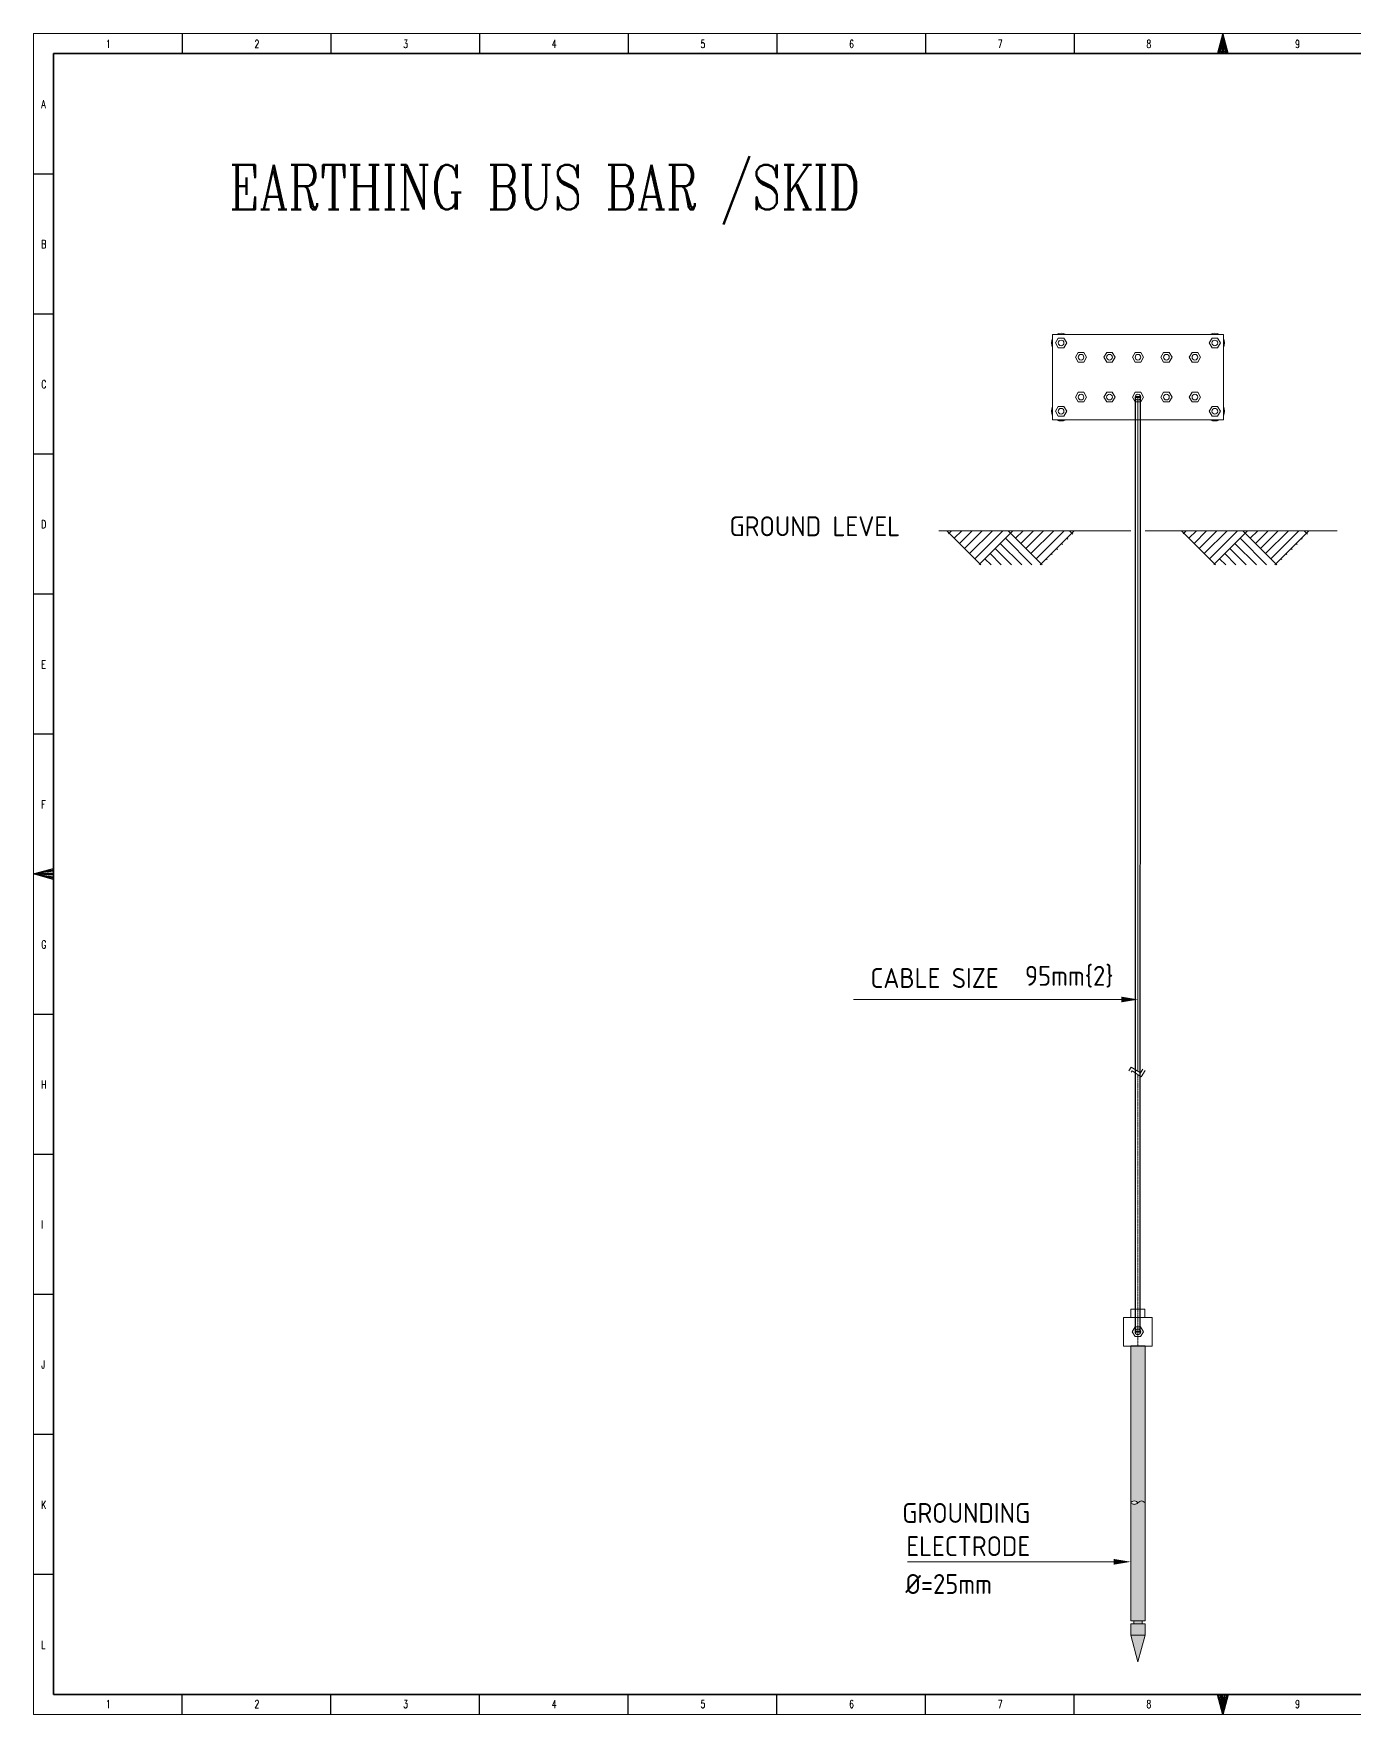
# Model space of a CAD drawing. Header units: millimetres. Extents: x -10011772 to -8149599, y 2847708 to 3434448.
# Drawn here: x -8979417 to -8518620, y 2847708 to 3434448 of the extents above; entities that cross this region are included whole.
import ezdxf

# ---------------------------------------------------------------- set-up
doc = ezdxf.new("R2010")
doc.units = ezdxf.units.MM
doc.linetypes.add('CENTER', pattern=[50.8, 31.75, -6.35, 6.35, -6.35])
for name, color, linetype, lineweight in [('02', 5, 'Continuous', 5), ('03', 152, 'Continuous', 15), ('CENTER', 1, 'CENTER', 5), ('DIMENSI', 6, 'Continuous', 5), ('Dimension', 22, 'Continuous', 13)]:
    doc.layers.add(name, color=color, linetype=linetype, lineweight=lineweight)
doc.layers.add('电缆敷设层', color=1, linetype='Continuous')
doc.styles.add('DIMENSI', font='Isocp.shx')
doc.styles.add('TEG BORDER', font='txt_qlt.shx', dxfattribs={"width": 0.7, "bigfont": 'hztxt.shx'})

# ---------------------------------------------------------------- blocks, each defined once
blk = doc.blocks.new('252 BORDER A2')
for p, q in [((37.12, 420), (37.12, 415)), ((74.25, 420), (74.25, 415)), ((111.38, 420), (111.38, 415)), ((148.5, 420), (148.5, 415)), ((185.63, 420), (185.63, 415)), ((222.75, 420), (222.75, 415)), ((259.88, 420), (259.88, 415)), ((297, 420), (297, 415)), ((0, 385), (5, 385)), ((0, 350), (5, 350)), ((0, 315), (5, 315)), ((0, 280), (5, 280)), ((0, 245), (5, 245)), ((5, 210), (0, 210)), ((1.25, 210), (3.75, 210)), ((0, 175), (5, 175)), ((0, 140), (5, 140)), ((0, 105), (5, 105)), ((0, 70), (5, 70)), ((0, 35), (5, 35)), ((37.12, 0), (37.12, 5)), ((74.25, 0), (74.25, 5)), ((111.38, 0), (111.38, 5)), ((148.5, 0), (148.5, 5)), ((185.63, 0), (185.63, 5)), ((222.75, 0), (222.75, 5)), ((259.88, 0), (259.88, 5)), ((297, 0), (297, 5))]:
    blk.add_line(p, q)
at = {"linetype": 'Continuous'}
for p, q in [((489, 415), (5, 415)), ((5, 415), (5, 5)), ((5, 5), (489, 5))]:
    blk.add_line(p, q, dxfattribs=at)
at = {"color": 5, "lineweight": 15}
blk.add_lwpolyline([(0, 420), (594, 420), (594, 0), (0, 0)], close=True, dxfattribs=at)
for points in [[(297, 420), (295.66, 415), (298.34, 415), (297, 420), (296, 415), (296.33, 415), (297, 420), (296.67, 415), (297.33, 415), (297, 420), (297.67, 415), (298, 415), (297, 420)], [(0, 210), (5, 211.34), (5, 208.66), (0, 210), (5, 211), (5, 210.67), (0, 210), (5, 210.33), (5, 209.67), (0, 210), (5, 209.33), (5, 209), (0, 210)], [(297, 0), (295.66, 5), (298.34, 5), (297, 0), (296, 5), (296.33, 5), (297, 0), (296.67, 5), (297.33, 5), (297, 0), (297.67, 5), (298, 5), (297, 0)]]:
    blk.add_lwpolyline(points)
blk.add_lwpolyline([(5, 415), (589, 415), (589, 5), (5, 5)], close=True)
at = {"char_height": 2, "width": 2, "style": 'TEG BORDER'}
for s, insert, attachment_point in [('1', (18.05, 418.41), 1), ('2', (55.17, 418.41), 1), ('3', (92.3, 418.41), 1), ('4', (129.42, 418.41), 1), ('5', (166.55, 418.41), 1), ('6', (203.67, 418.41), 1), ('7', (240.8, 418.41), 1), ('8', (277.92, 418.41), 1), ('9', (315.05, 418.41), 1), ('A', (1.91, 403.39), 1), ('B', (1.91, 368.39), 1), ('C', (1.91, 333.39), 1), ('D', (1.91, 298.39), 1), ('E', (1.91, 263.39), 1), ('F', (1.91, 228.39), 1), ('G', (1.91, 193.39), 1), ('H', (1.91, 158.39), 1), ('I', (1.91, 123.39), 1), ('J', (1.91, 88.39), 1), ('K', (1.91, 53.39), 1), ('L', (1.91, 18.39), 1), ('1', (18.05, 1.59), 7), ('2', (55.17, 1.59), 7), ('3', (92.3, 1.59), 7), ('4', (129.42, 1.59), 7), ('5', (166.55, 1.59), 7), ('6', (203.67, 1.59), 7), ('7', (240.8, 1.59), 7), ('8', (277.92, 1.59), 7), ('9', (315.05, 1.59), 7)]:
    blk.add_mtext(s, dxfattribs=dict(at, insert=insert, attachment_point=attachment_point))

msp = doc.modelspace()

# ---------------------------------------------------------------- hatches: boundary and pattern name
at = {"layer": '02'}
h = msp.add_hatch(dxfattribs=at)
h.set_pattern_fill('AR-PARQ1', color=1, scale=49.661947, angle=45)
h.set_pattern_definition([(135, (34282219, 12443596), (-21406.8963, 1e-12), [15136.962, -15136.962]), (135, (34284003, 12445380), (-21406.8963, 1e-12), [15136.962, -15136.962]), (135, (34285787, 12447164), (-21406.8963, 1e-12), [15136.962, -15136.962]), (135, (34287571, 12448948), (-21406.8963, 1e-12), [15136.962, -15136.962]), (135, (34289355, 12450732), (-21406.8963, 1e-12), [15136.962, -15136.962]), (135, (34291139, 12452516), (-21406.8963, 1e-12), [15136.962, -15136.962]), (135, (34292923, 12454300), (-21406.8963, 1e-12), [15136.962, -15136.962]), (45, (34271516, 12454300), (21406.8963, -1e-12), [15136.962, -15136.962]), (45, (34269732, 12456084), (21406.8963, -1e-12), [15136.962, -15136.962]), (45, (34267948, 12457867), (21406.8963, -1e-12), [15136.962, -15136.962]), (45, (34266164, 12459651), (21406.8963, -1e-12), [15136.962, -15136.962]), (45, (34264380, 12461435), (21406.8963, -1e-12), [15136.962, -15136.962]), (45, (34262596, 12463219), (21406.8963, -1e-12), [15136.962, -15136.962]), (45, (34260812, 12465003), (21406.8963, -1e-12), [15136.962, -15136.962])])
h.paths.add_polyline_path([(-8615685, 3260892), (-8661408, 3260892), (-8649381, 3248988), (-8627625, 3248988)])
h = msp.add_hatch(dxfattribs=at)
h.set_pattern_fill('AR-PARQ1', color=1, scale=49.661947, angle=45)
h.set_pattern_definition([(135, (34364090, 12443596), (-21406.8963, 1e-12), [15136.962, -15136.962]), (135, (34365874, 12445380), (-21406.8963, 1e-12), [15136.962, -15136.962]), (135, (34367658, 12447164), (-21406.8963, 1e-12), [15136.962, -15136.962]), (135, (34369442, 12448948), (-21406.8963, 1e-12), [15136.962, -15136.962]), (135, (34371226, 12450732), (-21406.8963, 1e-12), [15136.962, -15136.962]), (135, (34373010, 12452516), (-21406.8963, 1e-12), [15136.962, -15136.962]), (135, (34374794, 12454300), (-21406.8963, 1e-12), [15136.962, -15136.962]), (45, (34353387, 12454300), (21406.8963, -1e-12), [15136.962, -15136.962]), (45, (34351603, 12456084), (21406.8963, -1e-12), [15136.962, -15136.962]), (45, (34349819, 12457867), (21406.8963, -1e-12), [15136.962, -15136.962]), (45, (34348035, 12459651), (21406.8963, -1e-12), [15136.962, -15136.962]), (45, (34346251, 12461435), (21406.8963, -1e-12), [15136.962, -15136.962]), (45, (34344467, 12463219), (21406.8963, -1e-12), [15136.962, -15136.962]), (45, (34342683, 12465003), (21406.8963, -1e-12), [15136.962, -15136.962])])
h.paths.add_polyline_path([(-8533815, 3260892), (-8579537, 3260892), (-8567511, 3248988), (-8545754, 3248988)])
at = {"layer": '电缆敷设层', "ltscale": 10, "true_color": 0xb87333}
h = msp.add_hatch(color=35, dxfattribs=at)
h.dxf.hatch_style = 1
edge = h.paths.add_edge_path()
edge.add_line((-8591638, 2976292), (-8596604, 2976292))
edge.add_line((-8596604, 2976292), (-8596604, 2921700))
edge.add_spline(control_points=[(-8596604, 2921607), (-8596604, 2921607), (-8596606, 2921918), (-8595185, 2922539), (-8594476, 2921918), (-8594121, 2921607)], knot_values=[3.3049841, 3.3049841, 3.3049841, 3.3049841, 3.7181072, 4.1312302, 4.9574762, 4.9574762, 4.9574762, 4.9574762], degree=3, periodic=0)
edge.add_spline(control_points=[(-8596604, 2921607), (-8596602, 2921297), (-8595172, 2920676), (-8594172, 2921607), (-8592867, 2922539), (-8592048, 2921918), (-8591638, 2921607)], knot_values=[0, 0, 0, 0, 0.826246, 1.652492, 2.4787381, 3.3049841, 3.3049841, 3.3049841, 3.3049841], degree=3, periodic=0)
edge.add_line((-8591638, 2921607), (-8591638, 2976292))
edge = h.paths.add_edge_path()
edge.add_spline(control_points=[(-8591638, 2921607), (-8592048, 2921918), (-8592867, 2922539), (-8594172, 2921607), (-8595172, 2920676), (-8596602, 2921297), (-8596604, 2921607)], knot_values=[0, 0, 0, 0, 0.826246, 1.6524921, 2.4787381, 3.3049841, 3.3049841, 3.3049841, 3.3049841], degree=3, periodic=0)
edge.add_line((-8596604, 2921508), (-8596604, 2880328))
edge.add_line((-8596604, 2880328), (-8591638, 2880328))
edge.add_line((-8591638, 2880328), (-8591638, 2921607))
h.paths.add_polyline_path([(-8592631, 2880328), (-8595611, 2880328), (-8595611, 2879335), (-8592631, 2879335)])
h.paths.add_polyline_path([(-8591638, 2879335), (-8596604, 2879335), (-8596604, 2875362), (-8591638, 2875362)])
h.paths.add_polyline_path([(-8591638, 2875362), (-8596604, 2875362), (-8594121, 2866095)])

# ---------------------------------------------------------------- linework, layer by layer
at = {"color": 3}
msp.add_ellipse((-8594121, 3307574), major_axis=(-840, 0), ratio=0.3124087, dxfattribs=at)
at = {"layer": '02', "color": 35, "true_color": 0xb87333}
msp.add_spline([(-8591638, 2921607), (-8592880, 2922228), (-8594121, 2921607), (-8595363, 2920987), (-8596604, 2921607), (-8595363, 2922228), (-8594121, 2921607)], degree=3, dxfattribs=at)
at = {"layer": '03', "color": 1}
for p, q in [((-8663648, 3260892), (-8596604, 3260892)), ((-8591638, 3260892), (-8524595, 3260892))]:
    msp.add_line(p, q, dxfattribs=at)
at = {"layer": '03', "color": 35, "true_color": 0xb87333}
for p, q in [((-8596644, 2989204), (-8596644, 2986224)), ((-8596644, 2989204), (-8591678, 2989204)), ((-8591678, 2989204), (-8591678, 2986224)), ((-8596604, 2976322), (-8591638, 2976322)), ((-8596604, 2976292), (-8596604, 2921602)), ((-8591638, 2976292), (-8591638, 2921580)), ((-8596604, 2921607), (-8596604, 2880328)), ((-8591638, 2921607), (-8591638, 2880328)), ((-8596604, 2880328), (-8591638, 2880328)), ((-8596604, 2879335), (-8596604, 2875362)), ((-8596604, 2879335), (-8591638, 2879335)), ((-8596604, 2875362), (-8594121, 2866095)), ((-8596604, 2875362), (-8591638, 2875362)), ((-8595611, 2880328), (-8595611, 2879335)), ((-8591638, 2875362), (-8594121, 2866095)), ((-8592631, 2880328), (-8592631, 2879335)), ((-8591638, 2879335), (-8591638, 2875362))]:
    msp.add_line(p, q, dxfattribs=at)
at = {"layer": '03'}
for points in [[(-8623920, 3299630), (-8564322, 3299630), (-8564322, 3329429), (-8623920, 3329429)], [(-8621915, 3328138), (-8622890, 3326449), (-8621915, 3324761), (-8619965, 3324761), (-8618990, 3326449), (-8619965, 3328138)], [(-8566327, 3328138), (-8565352, 3326449), (-8566327, 3324761), (-8568277, 3324761), (-8569252, 3326449), (-8568277, 3328138)], [(-8614962, 3323171), (-8615937, 3321483), (-8614962, 3319794), (-8613012, 3319794), (-8612037, 3321483), (-8613012, 3323171)], [(-8605029, 3323171), (-8606004, 3321483), (-8605029, 3319794), (-8603079, 3319794), (-8602104, 3321483), (-8603079, 3323171)], [(-8595096, 3323171), (-8596071, 3321483), (-8595096, 3319794), (-8593146, 3319794), (-8592171, 3321483), (-8593146, 3323171)], [(-8585163, 3323171), (-8586138, 3321483), (-8585163, 3319794), (-8583213, 3319794), (-8582238, 3321483), (-8583213, 3323171)], [(-8575230, 3323171), (-8576205, 3321483), (-8575230, 3319794), (-8573280, 3319794), (-8572305, 3321483), (-8573280, 3323171)], [(-8614962, 3305888), (-8615937, 3307577), (-8614962, 3309265), (-8613012, 3309265), (-8612037, 3307577), (-8613012, 3305888)], [(-8605029, 3305888), (-8606004, 3307577), (-8605029, 3309265), (-8603079, 3309265), (-8602104, 3307577), (-8603079, 3305888)], [(-8595096, 3305888), (-8596071, 3307577), (-8595096, 3309265), (-8593146, 3309265), (-8592171, 3307577), (-8593146, 3305888)], [(-8585163, 3305888), (-8586138, 3307577), (-8585163, 3309265), (-8583213, 3309265), (-8582238, 3307577), (-8583213, 3305888)], [(-8575230, 3305888), (-8576205, 3307577), (-8575230, 3309265), (-8573280, 3309265), (-8572305, 3307577), (-8573280, 3305888)], [(-8621915, 3300922), (-8622890, 3302610), (-8621915, 3304299), (-8619965, 3304299), (-8618990, 3302610), (-8619965, 3300922)], [(-8566327, 3300922), (-8565352, 3302610), (-8566327, 3304299), (-8568277, 3304299), (-8569252, 3302610), (-8568277, 3300922)]]:
    msp.add_lwpolyline(points, close=True, dxfattribs=at)
at = {"layer": '03', "color": 35, "true_color": 0xb87333}
for points in [[(-8599128, 2976292), (-8589195, 2976292), (-8589195, 2986224), (-8599128, 2986224)], [(-8595136, 2979569), (-8596111, 2981258), (-8595136, 2982946), (-8593186, 2982946), (-8592212, 2981258), (-8593186, 2979569)]]:
    msp.add_lwpolyline(points, close=True, dxfattribs=at)
at = {"layer": '03'}
for centre in [(-8620940, 3326449), (-8567302, 3326449), (-8613987, 3321483), (-8604054, 3321483), (-8594121, 3321483), (-8584188, 3321483), (-8574255, 3321483), (-8620940, 3302610), (-8613987, 3307577), (-8604054, 3307577), (-8594121, 3307577), (-8584188, 3307577), (-8574255, 3307577), (-8567302, 3302610)]:
    msp.add_circle(centre, 993, dxfattribs=at)
at = {"layer": '03', "color": 35, "true_color": 0xb87333}
msp.add_circle((-8594161, 2981258), 993, dxfattribs=at)
at = {"layer": '03'}
for centre, start, end in [((-8620940, 3326449), 151.620871, 208.379129), ((-8620940, 3326449), 61.620871, 118.379129), ((-8567302, 3326449), 61.620871, 118.379129), ((-8567302, 3326449), 331.620871, 28.379129), ((-8620940, 3302610), 151.620871, 208.379129), ((-8567302, 3302610), 331.620871, 28.379129), ((-8620940, 3302610), 241.620871, 298.379129), ((-8567302, 3302610), 241.620871, 298.379129)]:
    msp.add_arc(centre, 3387, start, end, dxfattribs=at)
at = {"layer": 'CENTER', "color": 94, "linetype": 'ByBlock'}
msp.add_line((-8594121, 3307574), (-8594150, 3072183), dxfattribs=at)
at = {"layer": 'CENTER', "color": 94}
msp.add_line((-8594150, 3071064), (-8594121, 2976322), dxfattribs=at)
at = {"layer": 'DIMENSI'}
for p, q in [((-8627126, 3097271), (-8693388, 3097271)), ((-8599972, 3097271), (-8627126, 3097271)), ((-8629718, 2900968), (-8674575, 2900968)), ((-8602564, 2900968), (-8629718, 2900968))]:
    msp.add_line(p, q, dxfattribs=at)
for points in [[(-8599972, 3098264), (-8599972, 3096278), (-8594013, 3097271)], [(-8602564, 2901961), (-8602564, 2899974), (-8596604, 2900968)]]:
    msp.add_solid(points, dxfattribs=at)
at = {"layer": 'Dimension', "color": 94}
for points in [[(-8597255, 3072417), (-8596452, 3073665), (-8593259, 3071609), (-8592401, 3072942)], [(-8596464, 3071908), (-8596170, 3072365), (-8592977, 3070309), (-8591610, 3072433)]]:
    msp.add_lwpolyline(points, dxfattribs=at)
at = {"layer": '电缆敷设层', "color": 94, "ltscale": 10}
for p, q in [((-8595001, 2981258), (-8594961, 3307574)), ((-8593321, 2981258), (-8593281, 3307574))]:
    msp.add_line(p, q, dxfattribs=at)
at = {"layer": '电缆敷设层', "color": 3, "ltscale": 10}
msp.add_ellipse((-8594161, 2981258), major_axis=(-840, 0), ratio=0.3, dxfattribs=at)

# ---------------------------------------------------------------- block references
at = {"color": 9, "xscale": 1397, "yscale": 1397, "zscale": 1397}
msp.add_blockref('252 BORDER A2', (-8979417, 2847708), dxfattribs=at)

# ---------------------------------------------------------------- texts
at = {"layer": 'DIMENSI', "color": 0, "insert": (-8690954, 3367782), "char_height": 15643.51, "attachment_point": 9, "style": 'DIMENSI'}
msp.add_mtext('{\\Fromanc,hztxt|c128;\\W0.75;\\C7; EARTHING BUS BAR /SKID}', dxfattribs=at)
at = {"layer": 'DIMENSI', "color": 1, "insert": (-8677117, 3258991), "char_height": 6952.67, "attachment_point": 9, "style": 'DIMENSI'}
msp.add_mtext('GROUND LEVEL', dxfattribs=at)
at = {"layer": 'DIMENSI', "color": 94, "attachment_point": 9, "style": 'DIMENSI'}
for s, insert, char_height in [('95mm\\{2\\}', (-8602658, 3101426), 6952.7), ('CABLE SIZE ', (-8642693, 3101277), 6952.67)]:
    msp.add_mtext(s, dxfattribs=dict(at, insert=insert, char_height=char_height))
at = {"layer": 'DIMENSI', "color": 46, "char_height": 6952.7, "attachment_point": 9, "style": 'DIMENSI'}
for s, insert in [('GROUNDING\\PELECTRODE', (-8631704, 2902954)), ('%%C=25mm', (-8645060, 2889744))]:
    msp.add_mtext(s, dxfattribs=dict(at, insert=insert))

doc.saveas('drawing.dxf')
